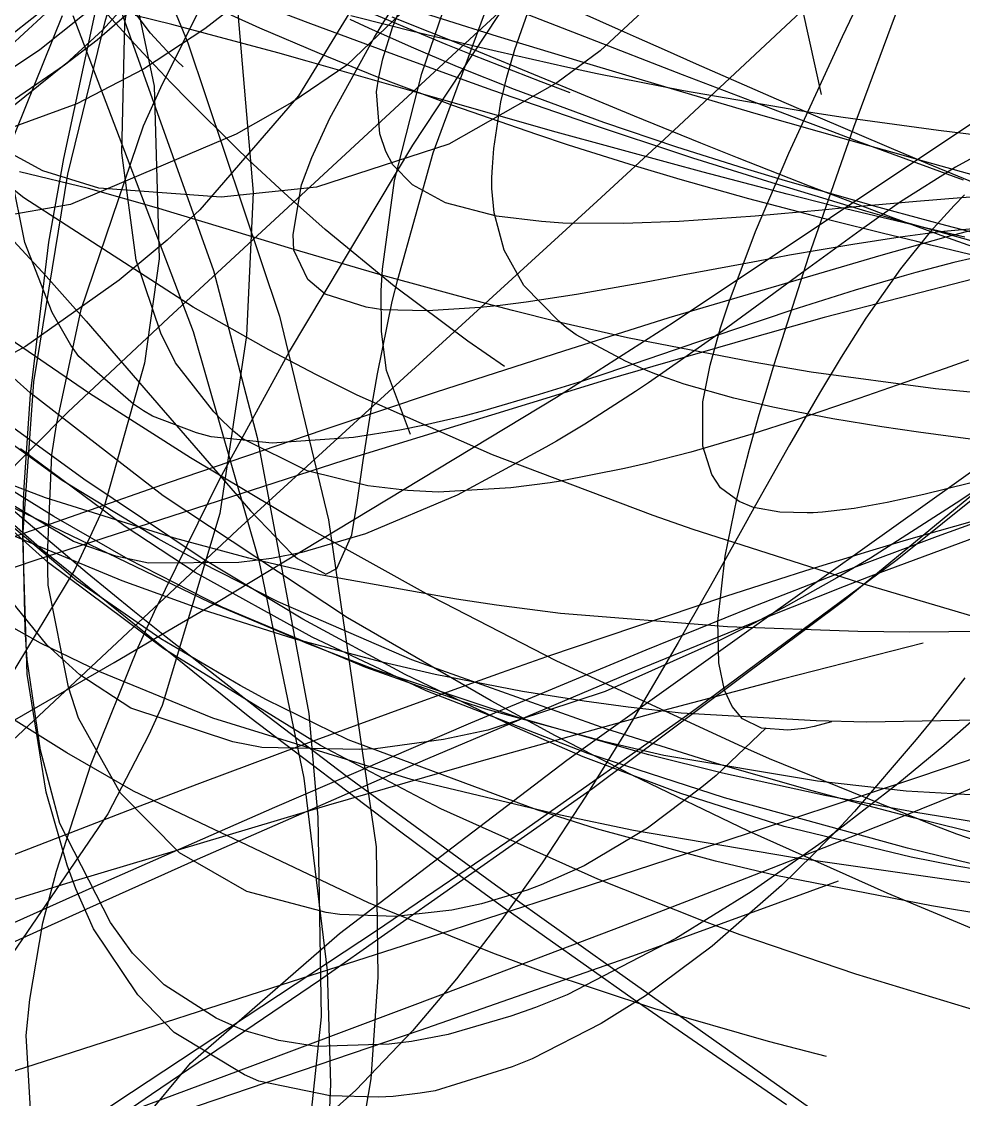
# Model space of a CAD drawing. Header units: metres. Extents: x -307 to 280, y -97 to 158.
# Drawn here: x -23.72 to -7.59, y -10.38 to 8.09 of the extents above; entities that cross this region are included whole.
import ezdxf

# ---------------------------------------------------------------- set-up
doc = ezdxf.new("R2010")
doc.units = ezdxf.units.M

msp = doc.modelspace()

# ---------------------------------------------------------------- linework, layer by layer
for p, q in [((-16.041, 7.785, -1317.816), (-9.639, 13.696, -1314.878)), ((-22.098, 10.72, -1356.816), (-20.871, 7.725, -1358.154)), ((-12.633, 6.144, -1300.075), (-7.587, 10.86, -1297.729)), ((-21.949, 8.054, -1357.732), (-21.641, 10.316, -1356.356)), ((-21.326, 10.062, -1359.69), (-24.055, 7.543, -1357.178)), ((-22.115, 10.134, -1359.676), (-21.447, 6.981, -1361.167)), ((-22.29, 8.088, -1342.843), (-21.785, 9.805, -1342.011)), ((-22.998, 5.744, -1344.712), (-22.149, 9.658, -1343.809)), ((-20.808, 9.636, -1363.256), (-22.332, 7.94, -1362.024)), ((-17.188, 9.731, -1364.028), (-18.975, 6.813, -1362.666)), ((-17.019, 5.969, -1334.759), (-14.508, 9.779, -1331.531)), ((-20.119, 9.44, -1368.03), (-19.75, 5.157, -1369.727)), ((-21.334, 6.957, -1340.436), (-20.242, 9.162, -1338.871)), ((-16.239, 9.177, -1364.83), (-18.148, 7.343, -1363.11)), ((-17.513, 8.081, -1359.673), (-16.986, 8.905, -1359.111)), ((-17.366, 7.986, -1360.881), (-16.973, 8.947, -1360.36)), ((-22.035, 8.703, -1362.825), (-23.408, 7.602, -1361.728)), ((-22.17, 8.694, -1357.591), (-20.433, 3.824, -1359.516)), ((-21.442, 8.624, -1361.354), (-22.425, 7.772, -1360.47)), ((-21.509, 7.888, -1346.173), (-22.083, 8.643, -1344.242)), ((-18.765, 8.049, -1322.871), (-20.411, 8.674, -1322.397)), ((-14.073, 7.825, -1322.538), (-15.826, 8.511, -1321.539)), ((-9.66, 7.831, -1365.617), (-9.319, 8.548, -1365.352)), ((-25.318, 6.745, -1334.843), (-23.307, 8.33, -1332.131)), ((-21.635, 7.544, -1332.226), (-22.454, 8.432, -1332.795)), ((-19.975, 8.429, -1366.192), (-20.583, 7.962, -1365.615)), ((-16.446, 7.696, -1326.933), (-18.026, 8.359, -1325.996)), ((-15.565, 7.834, -1321.986), (-17.45, 8.423, -1321.046)), ((-16.866, 7.201, -1368.428), (-16.423, 8.491, -1368.134)), ((-16.672, 5.838, -1323.861), (-15.752, 8.329, -1321.289)), ((-15.159, 7.935, -1363.596), (-14.98, 8.435, -1363.578)), ((-13.008, 8.326, -1363.726), (-13.811, 7.588, -1362.981)), ((-9.465, 6.278, -1372.426), (-8.695, 8.36, -1372.055)), ((-24.24, 5.167, -1332.056), (-23.018, 8.194, -1329.273)), ((-22.843, 8.193, -1358.407), (-20.778, 2.779, -1360.307)), ((-21.148, 8.039, -1322.819), (-21.773, 8.192, -1322.874)), ((-19.641, 7.977, -1325.494), (-20.129, 8.197, -1325.308)), ((-17.774, 7.976, -1326.186), (-18.092, 8.124, -1326.035)), ((-17.423, 8.02, -1326.567), (-18.08, 8.187, -1326.524)), ((-16.084, 7.648, -1322.655), (-17.372, 8.163, -1322.666)), ((-13.495, 7.953, -1323.723), (-14.134, 8.235, -1323.534)), ((-10.015, 6.837, -1344.432), (-10.334, 8.259, -1344.215)), ((-22.332, 7.94, -1362.024), (-22.964, 7.361, -1361.461)), ((-22.929, 5.476, -1344.057), (-22.29, 8.088, -1342.843)), ((-22.004, 5.837, -1358.946), (-21.949, 8.054, -1357.732)), ((-20.583, 7.962, -1365.615), (-21.632, 7.27, -1364.531)), ((-19.33, 7.55, -1322.91), (-21.148, 8.039, -1322.819)), ((-18.616, 7.538, -1325.934), (-19.641, 7.977, -1325.494)), ((-17.19, 7.465, -1323.44), (-18.765, 8.049, -1322.871)), ((-17.043, 7.649, -1326.555), (-17.774, 7.976, -1326.186)), ((-17.677, 7.818, -1359.847), (-17.513, 8.081, -1359.673)), ((-17.53, 7.451, -1361.12), (-17.366, 7.986, -1360.881)), ((-17.042, 7.925, -1326.602), (-17.423, 8.02, -1326.567)), ((-13.185, 7.815, -1323.825), (-13.495, 7.953, -1323.723)), ((-22.425, 7.772, -1360.47), (-22.983, 7.339, -1359.919)), ((-21.161, 7.512, -1347.311), (-21.509, 7.888, -1346.173)), ((-21.202, 3.011, -1320.804), (-16.041, 7.785, -1317.816)), ((-18.438, 6.434, -1360.636), (-17.677, 7.818, -1359.847)), ((-15.871, 7.642, -1326.776), (-17.042, 7.925, -1326.602)), ((-14.152, 7.401, -1322.795), (-15.565, 7.834, -1321.986)), ((-15.268, 7.607, -1363.595), (-15.159, 7.935, -1363.596)), ((-12.399, 7.177, -1323.625), (-14.073, 7.825, -1322.538)), ((-12.709, 7.604, -1324), (-13.185, 7.815, -1323.825)), ((-10.442, 6.133, -1366.093), (-9.66, 7.831, -1365.617)), ((-23.408, 7.602, -1361.728), (-25.139, 6.455, -1360.101)), ((-20.871, 7.725, -1358.154), (-19.3, 3.039, -1359.899)), ((-16.25, 7.312, -1326.983), (-17.043, 7.649, -1326.555)), ((-15.99, 7.511, -1327.219), (-16.446, 7.696, -1326.933)), ((-14.75, 7.1, -1322.81), (-16.084, 7.648, -1322.655)), ((-15.575, 7.573, -1326.829), (-15.871, 7.642, -1326.776)), ((-14.363, 7.301, -1327.105), (-15.575, 7.573, -1326.829)), ((-15.405, 7.136, -1363.569), (-15.268, 7.607, -1363.595)), ((-13.811, 7.588, -1362.981), (-14.554, 7.039, -1362.263)), ((-12.158, 7.36, -1324.228), (-12.709, 7.604, -1324)), ((-21.151, 7.034, -1332.008), (-21.635, 7.544, -1332.226)), ((-20.95, 7.314, -1347.996), (-21.161, 7.512, -1347.311)), ((-18.827, 7.409, -1322.97), (-19.33, 7.55, -1322.91)), ((-16.871, 6.851, -1323.424), (-18.827, 7.409, -1322.97)), ((-17.652, 7.148, -1326.4), (-18.616, 7.538, -1325.934)), ((-17.602, 7.133, -1361.237), (-17.53, 7.451, -1361.12)), ((-16.139, 7.083, -1323.873), (-17.19, 7.465, -1323.44)), ((-14.818, 7.056, -1328.012), (-15.99, 7.511, -1327.219)), ((-12.646, 6.95, -1323.767), (-14.152, 7.401, -1322.795)), ((-22.983, 7.339, -1359.919), (-25.437, 5.664, -1357.206)), ((-22.964, 7.361, -1361.461), (-25.088, 5.661, -1359.42)), ((-21.632, 7.27, -1364.531), (-22.772, 6.68, -1363.207)), ((-18.148, 7.343, -1363.11), (-19.088, 6.704, -1362.197)), ((-17.334, 5.368, -1368.634), (-16.866, 7.201, -1368.428)), ((-15.278, 6.923, -1327.546), (-16.25, 7.312, -1326.983)), ((-13.858, 7.193, -1327.238), (-14.363, 7.301, -1327.105)), ((-10.786, 6.758, -1324.936), (-12.158, 7.36, -1324.228)), ((-20.867, 6.739, -1331.912), (-21.151, 7.034, -1332.008)), ((-16.332, 6.651, -1327.121), (-17.652, 7.148, -1326.4)), ((-17.64, 6.886, -1361.312), (-17.602, 7.133, -1361.237)), ((-14.554, 7.039, -1362.263), (-16.404, 5.988, -1360.382)), ((-15.647, 6.907, -1324.09), (-16.139, 7.083, -1323.873)), ((-15.509, 6.713, -1363.52), (-15.405, 7.136, -1363.569)), ((-14.321, 6.869, -1328.363), (-14.818, 7.056, -1328.012)), ((-14.196, 6.871, -1322.912), (-14.75, 7.1, -1322.81)), ((-12.382, 6.9, -1327.713), (-13.858, 7.193, -1327.238)), ((-11.078, 6.672, -1324.57), (-12.399, 7.177, -1323.625)), ((-21.632, 6.301, -1340.895), (-21.334, 6.957, -1340.436)), ((-21.447, 6.981, -1361.167), (-21.364, 4.025, -1362.072)), ((-17.582, 6.167, -1361.357), (-17.64, 6.886, -1361.312)), ((-16.566, 6.763, -1323.51), (-16.871, 6.851, -1323.424)), ((-13.838, 6.284, -1324.996), (-15.647, 6.907, -1324.09)), ((-13.746, 6.361, -1328.531), (-15.278, 6.923, -1327.546)), ((-13.22, 6.468, -1323.163), (-14.196, 6.871, -1322.912)), ((-11.138, 6.509, -1324.855), (-12.646, 6.95, -1323.767)), ((-12.558, 2.932, -1320.12), (-6.613, 6.901, -1316.736)), ((-10.356, 6.554, -1328.542), (-12.382, 6.9, -1327.713)), ((-22.772, 6.68, -1363.207), (-24.384, 6.094, -1361.071)), ((-20.051, 5.932, -1331.778), (-20.867, 6.739, -1331.912)), ((-18.975, 6.813, -1362.666), (-20.667, 4.861, -1361.095)), ((-19.088, 6.704, -1362.197), (-20.045, 6.159, -1361.22)), ((-14.562, 6.196, -1324.259), (-16.566, 6.763, -1323.51)), ((-14.896, 6.152, -1328.009), (-16.332, 6.651, -1327.121)), ((-15.63, 5.912, -1363.332), (-15.509, 6.713, -1363.52)), ((-10.408, 6.418, -1325.078), (-11.078, 6.672, -1324.57)), ((-10.192, 6.499, -1325.284), (-10.786, 6.758, -1324.936)), ((-23.356, 5.533, -1350.994), (-25.092, 6.467, -1347.309)), ((-12.085, 6.006, -1323.558), (-13.22, 6.468, -1323.163)), ((-9.51, 6.045, -1326.164), (-11.138, 6.509, -1324.855)), ((-9.644, 6.443, -1328.867), (-10.356, 6.554, -1328.542)), ((-8.78, 5.896, -1326.27), (-10.192, 6.499, -1325.284)), ((-22.701, 3.154, -1342.998), (-21.632, 6.301, -1340.895)), ((-18.75, 5.758, -1360.944), (-18.438, 6.434, -1360.636)), ((-12.464, 5.83, -1325.771), (-13.838, 6.284, -1324.996)), ((-12.496, 5.938, -1329.413), (-13.746, 6.361, -1328.531)), ((-9.824, 6.198, -1325.537), (-10.408, 6.418, -1325.078)), ((-10.235, 4.07, -1372.596), (-9.465, 6.278, -1372.426)), ((-8.012, 6.219, -1329.718), (-9.644, 6.443, -1328.867)), ((-23.681, 5.066, -1331.433), (-24.976, 6.101, -1332.154)), ((-20.045, 6.159, -1361.22), (-22.884, 4.954, -1358.081)), ((-17.483, 5.862, -1361.3), (-17.582, 6.167, -1361.357)), ((-14.353, 5.972, -1328.366), (-14.896, 6.152, -1328.009)), ((-12.63, 5.666, -1325.185), (-14.562, 6.196, -1324.259)), ((-13.863, 5.011, -1300.702), (-12.633, 6.144, -1300.075)), ((-10.577, 5.835, -1366.162), (-10.442, 6.133, -1366.093)), ((-9.376, 6.03, -1325.901), (-9.824, 6.198, -1325.537)), ((-6.909, 6.085, -1330.359), (-8.012, 6.219, -1329.718)), ((-19.833, 5.721, -1331.759), (-20.051, 5.932, -1331.778)), ((-19.133, 2.438, -1337.628), (-17.019, 5.969, -1334.759)), ((-16.404, 5.988, -1360.382), (-18.67, 5.254, -1357.831)), ((-15.655, 5.592, -1363.228), (-15.63, 5.912, -1363.332)), ((-13.588, 5.729, -1328.898), (-14.353, 5.972, -1328.366)), ((-11.338, 5.573, -1330.299), (-12.496, 5.938, -1329.413)), ((-11.458, 5.753, -1323.814), (-12.085, 6.006, -1323.558)), ((-8.796, 5.844, -1326.777), (-9.51, 6.045, -1326.164)), ((-7.585, 5.37, -1327.496), (-9.376, 6.03, -1325.901)), ((-7.132, 5.917, -1340.441), (-7.725, 5.592, -1340.441)), ((-23.252, 4.31, -1344.997), (-22.998, 5.744, -1344.712)), ((-21.755, 3.998, -1359.752), (-22.004, 5.837, -1358.946)), ((-18.926, 5.294, -1361.106), (-18.75, 5.758, -1360.944)), ((-17.359, 5.632, -1361.205), (-17.483, 5.862, -1361.3)), ((-17.277, 3.67, -1326.443), (-16.672, 5.838, -1323.861)), ((-13.221, 5.615, -1329.162), (-13.588, 5.729, -1328.898)), ((-12.219, 5.75, -1325.915), (-12.464, 5.83, -1325.771)), ((-10.863, 5.323, -1326.776), (-12.219, 5.75, -1325.915)), ((-10.222, 5.266, -1324.429), (-11.458, 5.753, -1323.814)), ((-11.149, 4.489, -1366.32), (-10.577, 5.835, -1366.162)), ((-8.213, 5.681, -1327.298), (-8.796, 5.844, -1326.777)), ((-8.604, 5.821, -1326.401), (-8.78, 5.896, -1326.27)), ((-8.198, 5.65, -1326.718), (-8.604, 5.821, -1326.401)), ((-25.059, 5.619, -1339.946), (-23.299, 3.728, -1340.628)), ((-19.153, 5.09, -1331.769), (-19.833, 5.721, -1331.759)), ((-17.025, 5.291, -1360.905), (-17.359, 5.632, -1361.205)), ((-15.662, 5.417, -1363.162), (-15.655, 5.592, -1363.228)), ((-12.438, 5.383, -1329.754), (-13.221, 5.615, -1329.162)), ((-12.043, 5.508, -1325.494), (-12.63, 5.666, -1325.185)), ((-10.633, 5.361, -1330.87), (-11.338, 5.573, -1330.299)), ((-7.725, 5.592, -1340.441), (-8.662, 4.998, -1340.54)), ((-6.765, 5.277, -1328.711), (-8.213, 5.681, -1327.298)), ((-6.996, 5.153, -1327.789), (-8.198, 5.65, -1326.718)), ((-23.663, 4.306, -1359.572), (-23.899, 5.466, -1359.329)), ((-22.576, 5.228, -1319.473), (-23.753, 5.511, -1320.11)), ((-23.508, 1.918, -1345.577), (-22.929, 5.476, -1344.057)), ((-22.395, 5.236, -1352.688), (-23.356, 5.533, -1350.994)), ((-17.537, 3.847, -1368.565), (-17.334, 5.368, -1368.634)), ((-15.662, 5.227, -1363.082), (-15.662, 5.417, -1363.162)), ((-11.26, 5.053, -1330.716), (-12.438, 5.383, -1329.754)), ((-11.108, 5.262, -1326.025), (-12.043, 5.508, -1325.494)), ((-10.07, 5.197, -1331.345), (-10.633, 5.361, -1330.87)), ((-21.367, 4.885, -1319.133), (-22.576, 5.228, -1319.473)), ((-20.301, 5.078, -1355.751), (-22.395, 5.236, -1352.688)), ((-18.67, 5.254, -1357.831), (-20.301, 5.078, -1355.751)), ((-19.066, 4.438, -1361.159), (-18.926, 5.294, -1361.106)), ((-16.458, 4.985, -1360.349), (-17.025, 5.291, -1360.905)), ((-15.626, 4.813, -1362.866), (-15.662, 5.227, -1363.082)), ((-10.608, 5.133, -1326.324), (-11.108, 5.262, -1326.025)), ((-9.257, 4.842, -1327.916), (-10.863, 5.323, -1326.776)), ((-8.822, 4.736, -1325.284), (-10.222, 5.266, -1324.429)), ((-9.288, 4.976, -1332.041), (-10.07, 5.197, -1331.345)), ((-20.781, 3.198, -1330.087), (-23.681, 5.066, -1331.433)), ((-20.019, -0.618, -1304.71), (-13.863, 5.011, -1300.702)), ((-19.75, 5.157, -1369.727), (-19.866, 2.711, -1370.217)), ((-18.519, 4.528, -1331.84), (-19.153, 5.09, -1331.769)), ((-10.409, 4.827, -1331.458), (-11.26, 5.053, -1330.716)), ((-9.846, 4.94, -1326.806), (-10.608, 5.133, -1326.324)), ((-8.393, 5.006, -1351.667), (-9.557, 4.901, -1352.916)), ((-8.662, 4.998, -1340.54), (-9.295, 4.554, -1340.676)), ((-7.625, 5.069, -1350.853), (-8.393, 5.006, -1351.667)), ((-7.566, 5.119, -1345.58), (-7.744, 4.94, -1345.8)), ((-7.282, 5.094, -1350.492), (-7.625, 5.069, -1350.853)), ((-22.884, 4.954, -1358.081), (-24.949, 4.601, -1355.346)), ((-21.106, 4.808, -1319.083), (-21.367, 4.885, -1319.133)), ((-20.667, 4.861, -1361.095), (-21.228, 4.345, -1360.507)), ((-20.217, 4.539, -1319.012), (-21.106, 4.808, -1319.083)), ((-15.587, 4.757, -1359.45), (-16.458, 4.985, -1360.349)), ((-15.451, 4.174, -1362.395), (-15.626, 4.813, -1362.866)), ((-10.004, 4.859, -1353.401), (-11.155, 4.757, -1354.654)), ((-9.985, 4.716, -1331.842), (-10.409, 4.827, -1331.458)), ((-9.557, 4.901, -1352.916), (-10.004, 4.859, -1353.401)), ((-7.884, 4.467, -1328.203), (-9.846, 4.94, -1326.806)), ((-9.115, 4.928, -1332.198), (-9.288, 4.976, -1332.041)), ((-8.777, 4.701, -1328.275), (-9.257, 4.842, -1327.916)), ((-8.185, 4.676, -1333.093), (-9.115, 4.928, -1332.198)), ((-7.744, 4.94, -1345.8), (-8.159, 4.488, -1346.308)), ((-14.813, 4.661, -1358.63), (-15.587, 4.757, -1359.45)), ((-14.446, 4.635, -1358.237), (-14.813, 4.661, -1358.63)), ((-13.41, 4.627, -1357.116), (-14.446, 4.635, -1358.237)), ((-12.453, 4.664, -1356.072), (-13.41, 4.627, -1357.116)), ((-11.155, 4.757, -1354.654), (-12.453, 4.664, -1356.072)), ((-9.805, 4.67, -1332.008), (-9.985, 4.716, -1331.842)), ((-8.977, 4.463, -1332.807), (-9.805, 4.67, -1332.008)), ((-7.84, 4.376, -1325.979), (-8.822, 4.736, -1325.284)), ((-7.049, 4.217, -1329.712), (-8.777, 4.701, -1328.275)), ((-7.971, 4.619, -1333.306), (-8.185, 4.676, -1333.093)), ((-6.815, 4.311, -1334.541), (-7.971, 4.619, -1333.306)), ((-6.578, 4.737, -1340.336), (-7.887, 4.392, -1339.771)), ((-19.148, 4.213, -1319.069), (-20.217, 4.539, -1319.012)), ((-19.057, 4.171, -1361.107), (-19.066, 4.438, -1361.159)), ((-17.335, 3.556, -1332.122), (-18.519, 4.528, -1331.84)), ((-11.599, 3.287, -1366.233), (-11.149, 4.489, -1366.32)), ((-9.295, 4.554, -1340.676), (-10.362, 3.777, -1340.984)), ((-8.387, 4.318, -1333.404), (-8.977, 4.463, -1332.807)), ((-7.983, 4.485, -1348.341), (-8.673, 4.394, -1348.974)), ((-8.159, 4.488, -1346.308), (-8.667, 3.851, -1346.921)), ((-6.878, 4.585, -1347.402), (-7.983, 4.485, -1348.341)), ((-7.565, 4.392, -1328.442), (-7.884, 4.467, -1328.203)), ((-23.196, 3.106, -1359.582), (-23.663, 4.306, -1359.572)), ((-23.569, 1.703, -1345.399), (-23.252, 4.31, -1344.997)), ((-21.228, 4.345, -1360.507), (-22.048, 3.659, -1359.598)), ((-9.481, 4.271, -1349.748), (-10.566, 4.085, -1350.838)), ((-8.673, 4.394, -1348.974), (-9.481, 4.271, -1349.748)), ((-7.887, 4.392, -1339.771), (-9, 4.082, -1339.336)), ((-8.147, 4.259, -1333.652), (-8.387, 4.318, -1333.404)), ((-7.786, 4.171, -1334.036), (-8.147, 4.259, -1333.652)), ((-6.784, 4.004, -1326.832), (-7.84, 4.376, -1325.979)), ((-17.571, 3.748, -1319.392), (-19.148, 4.213, -1319.069)), ((-18.816, 3.667, -1360.713), (-19.057, 4.171, -1361.107)), ((-15.115, 3.566, -1361.761), (-15.451, 4.174, -1362.395)), ((-9, 4.082, -1339.336), (-12.63, 3.014, -1338.091)), ((-10.828, 2.213, -1372.493), (-10.235, 4.07, -1372.596)), ((-10.566, 4.085, -1350.838), (-10.802, 4.042, -1351.084)), ((-7.111, 4.007, -1334.784), (-7.786, 4.171, -1334.036)), ((-21.334, 2.748, -1360.105), (-21.755, 3.998, -1359.752)), ((-21.364, 4.025, -1362.072), (-21.616, 2.236, -1362.302)), ((-11.379, 3.934, -1351.695), (-12.399, 3.742, -1352.805)), ((-10.802, 4.042, -1351.084), (-11.379, 3.934, -1351.695)), ((-7.75, 3.96, -1344.063), (-8.402, 3.791, -1344.617)), ((-7.405, 4.043, -1343.781), (-7.75, 3.96, -1344.063)), ((-23.299, 3.728, -1340.628), (-22.615, 2.955, -1340.745)), ((-20.433, 3.824, -1359.516), (-19.682, 0.962, -1360.366)), ((-15.768, 3.257, -1320.028), (-17.571, 3.748, -1319.392)), ((-17.561, 3.475, -1368.517), (-17.537, 3.847, -1368.565)), ((-12.634, 3.698, -1353.068), (-13.049, 3.621, -1353.536)), ((-12.399, 3.742, -1352.805), (-12.634, 3.698, -1353.068)), ((-10.362, 3.777, -1340.984), (-11.003, 3.305, -1341.219)), ((-8.6, 3.735, -1344.794), (-9.44, 3.489, -1345.563)), ((-8.667, 3.851, -1346.921), (-9.257, 3.008, -1347.607)), ((-8.402, 3.791, -1344.617), (-8.6, 3.735, -1344.794)), ((-22.048, 3.659, -1359.598), (-23.65, 2.523, -1357.649)), ((-18.521, 3.417, -1360.287), (-18.816, 3.667, -1360.713)), ((-17.37, 3.291, -1326.921), (-17.277, 3.67, -1326.443)), ((-16.075, 2.616, -1332.573), (-17.335, 3.556, -1332.122)), ((-14.515, 2.954, -1360.845), (-15.115, 3.566, -1361.761)), ((-13.049, 3.621, -1353.536), (-14.217, 3.414, -1354.881)), ((-7.403, 3.68, -1339.826), (-9.974, 3.016, -1338.863)), ((-17.817, 3.197, -1359.34), (-18.521, 3.417, -1360.287)), ((-17.552, 2.78, -1368.357), (-17.561, 3.475, -1368.517)), ((-14.217, 3.414, -1354.881), (-15.075, 3.283, -1355.899)), ((-9.44, 3.489, -1345.563), (-10.527, 3.143, -1346.619)), ((-9.615, -1.811, -1296.217), (-3.343, 3.354, -1291.343)), ((-22.555, 1.717, -1323.32), (-24.742, 3.211, -1323.579)), ((-23.121, 1.178, -1344.256), (-22.701, 3.154, -1342.998)), ((-19.482, 2.466, -1329.545), (-20.781, 3.198, -1330.087)), ((-17.53, 3.152, -1358.962), (-17.817, 3.197, -1359.34)), ((-17.623, 2.056, -1328.636), (-17.37, 3.291, -1326.921)), ((-16.768, 3.131, -1357.987), (-17.53, 3.152, -1358.962)), ((-15.866, 3.191, -1356.864), (-16.768, 3.131, -1357.987)), ((-15.521, 3.227, -1356.441), (-15.866, 3.191, -1356.864)), ((-15.313, 3.138, -1320.216), (-15.768, 3.257, -1320.028)), ((-15.075, 3.283, -1355.899), (-15.521, 3.227, -1356.441)), ((-11.003, 3.305, -1341.219), (-11.772, 2.746, -1341.535)), ((-11.749, 2.839, -1366.139), (-11.599, 3.287, -1366.233)), ((-10.527, 3.143, -1346.619), (-11.524, 2.808, -1347.64)), ((-22.874, 2.546, -1359.475), (-23.196, 3.106, -1359.582)), ((-22.925, 1.395, -1321.967), (-21.202, 3.011, -1320.804)), ((-22.615, 2.955, -1340.745), (-21.295, 1.433, -1340.738)), ((-19.3, 3.039, -1359.899), (-18.462, -0.445, -1360.863)), ((-14.516, 2.94, -1320.584), (-15.313, 3.138, -1320.216)), ((-12.63, 3.014, -1338.091), (-14.439, 2.444, -1337.605)), ((-9.974, 3.016, -1338.863), (-11.245, 2.661, -1338.46)), ((-9.257, 3.008, -1347.607), (-9.68, 2.339, -1348.07)), ((-20.778, 2.779, -1360.307), (-19.657, -1.142, -1361.081)), ((-17.47, 2.113, -1368.113), (-17.552, 2.78, -1368.357)), ((-14.555, 1.654, -1321.337), (-12.558, 2.932, -1320.12)), ((-13.341, 2.671, -1321.21), (-14.516, 2.94, -1320.584)), ((-14.383, 2.844, -1360.655), (-14.515, 2.954, -1360.845)), ((-14.222, 2.723, -1360.43), (-14.383, 2.844, -1360.655)), ((-11.524, 2.808, -1347.64), (-12.758, 2.384, -1348.959)), ((-11.927, 2.203, -1365.894), (-11.749, 2.839, -1366.139)), ((-21.085, 2.243, -1360.184), (-21.334, 2.748, -1360.105)), ((-19.866, 2.711, -1370.217), (-20.325, -0.336, -1370.309)), ((-15.448, 2.177, -1332.839), (-16.075, 2.616, -1332.573)), ((-13.376, 2.268, -1359.345), (-14.222, 2.723, -1360.43)), ((-11.245, 2.661, -1338.46), (-13.719, 1.944, -1337.761)), ((-11.189, 2.253, -1322.606), (-13.341, 2.671, -1321.21)), ((-11.772, 2.746, -1341.535), (-12.983, 1.897, -1342.09)), ((-23.57, 1.731, -1331.061), (-24.435, 2.496, -1331.505)), ((-23.65, 2.523, -1357.649), (-24.028, 2.315, -1357.125)), ((-22.741, 2.349, -1359.414), (-22.874, 2.546, -1359.475)), ((-20.326, 0.256, -1339.348), (-19.133, 2.438, -1337.628)), ((-18.666, 2.037, -1329.223), (-19.482, 2.466, -1329.545)), ((-14.439, 2.444, -1337.605), (-16.616, 1.737, -1337.103)), ((-21.805, 1.535, -1358.744), (-22.741, 2.349, -1359.414)), ((-21.616, 2.236, -1362.302), (-22.302, -0.201, -1362.191)), ((-20.427, 1.401, -1360.103), (-21.085, 2.243, -1360.184)), ((-12.758, 2.384, -1348.959), (-13.714, 2.06, -1350.014)), ((-13.017, 2.112, -1358.905), (-13.376, 2.268, -1359.345)), ((-10.192, 2.084, -1323.327), (-11.189, 2.253, -1322.606)), ((-9.68, 2.339, -1348.07), (-10.052, 1.72, -1348.451)), ((-8.72, -1.124, -1294.774), (-4.437, 2.304, -1291.422)), ((-7.5, 2.287, -1347.555), (-7.902, 2.147, -1347.987)), ((-17.973, 1.691, -1328.96), (-18.666, 2.037, -1329.223)), ((-17.739, 1.401, -1329.628), (-17.623, 2.056, -1328.636)), ((-17.059, 1.013, -1367.373), (-17.47, 2.113, -1368.113)), ((-13.714, 2.06, -1350.014), (-14.112, 1.93, -1350.461)), ((-12.855, 2.047, -1358.71), (-13.017, 2.112, -1358.905)), ((-12.37, 1.877, -1358.143), (-12.855, 2.047, -1358.71)), ((-12.048, 1.576, -1365.483), (-11.927, 2.203, -1365.894)), ((-10.968, 1.753, -1372.434), (-10.828, 2.213, -1372.493)), ((-8.063, 1.797, -1325.102), (-10.192, 2.084, -1323.327)), ((-7.902, 2.147, -1347.987), (-8.719, 1.86, -1348.881)), ((-23.36, -0.968, -1317.277), (-26.773, 2.026, -1317.893)), ((-23.022, 0.224, -1329.552), (-25.311, 1.883, -1330.524)), ((-23.697, -0.739, -1346.594), (-23.508, 1.918, -1345.577)), ((-13.719, 1.944, -1337.761), (-18.198, 0.572, -1336.75)), ((-14.112, 1.93, -1350.461), (-14.851, 1.697, -1351.296)), ((-12.983, 1.897, -1342.09), (-13.204, 1.75, -1342.201)), ((-11.517, 1.639, -1357.185), (-12.37, 1.877, -1358.143)), ((-8.719, 1.86, -1348.881), (-9.376, 1.631, -1349.616)), ((-23.677, 0.11, -1345.575), (-23.569, 1.703, -1345.399)), ((-21.297, -0.037, -1330.052), (-23.57, 1.731, -1331.061)), ((-20.826, 0.613, -1323.228), (-22.555, 1.717, -1323.32)), ((-16.616, 1.737, -1337.103), (-18.559, 1.089, -1336.73)), ((-15.655, 0.669, -1328.161), (-17.973, 1.691, -1328.96)), ((-14.851, 1.697, -1351.296), (-15.785, 1.425, -1352.359)), ((-13.204, 1.75, -1342.201), (-14.069, 1.194, -1342.647)), ((-11.085, 1.356, -1372.366), (-10.968, 1.753, -1372.434)), ((-10.052, 1.72, -1348.451), (-10.563, 0.839, -1348.938)), ((-6.115, 1.605, -1326.97), (-8.063, 1.797, -1325.102)), ((-22.594, -1.362, -1317.132), (-25.986, 1.502, -1317.671)), ((-21.633, 1.42, -1358.605), (-21.805, 1.535, -1358.744)), ((-20.355, -1.846, -1325.594), (-14.555, 1.654, -1321.337)), ((-12.048, 0.815, -1364.572), (-12.048, 1.576, -1365.483)), ((-12.041, -2.89, -1297.651), (-5.77, 1.577, -1291.258)), ((-10.854, 1.485, -1356.466), (-11.517, 1.639, -1357.185)), ((-10.625, 1.435, -1356.22), (-10.854, 1.485, -1356.466)), ((-9.376, 1.631, -1349.616), (-10.447, 1.267, -1350.825)), ((-27.269, -2.954, -1326.169), (-22.925, 1.395, -1321.967)), ((-21.477, 1.328, -1358.474), (-21.633, 1.42, -1358.605)), ((-20.721, 1.042, -1357.772), (-21.477, 1.328, -1358.474)), ((-21.295, 1.433, -1340.738), (-20.993, 1.082, -1340.644)), ((-20.274, 1.242, -1360.062), (-20.427, 1.401, -1360.103)), ((-17.866, 0.568, -1331.039), (-17.739, 1.401, -1329.628)), ((-16.169, 1.325, -1352.797), (-16.818, 1.173, -1353.536)), ((-15.785, 1.425, -1352.359), (-16.169, 1.325, -1352.797)), ((-11.25, 0.765, -1372.227), (-11.085, 1.356, -1372.366)), ((-9.822, 1.284, -1355.381), (-10.625, 1.435, -1356.22)), ((-22.656, 0.248, -1328.545), (-23.867, 1.136, -1329.049)), ((-23.201, 0.666, -1344.574), (-23.121, 1.178, -1344.256)), ((-20.083, 1.067, -1359.997), (-20.274, 1.242, -1360.062)), ((-16.818, 1.173, -1353.536), (-17.238, 1.09, -1354.012)), ((-14.069, 1.194, -1342.647), (-14.556, 0.902, -1342.91)), ((-10.447, 1.267, -1350.825), (-11.23, 1.017, -1351.712)), ((-8.982, 1.147, -1354.527), (-9.822, 1.284, -1355.381)), ((-8.355, 1.054, -1353.901), (-8.982, 1.147, -1354.527)), ((-18.559, 1.089, -1336.73), (-21.193, 0.193, -1336.317)), ((-20.993, 1.082, -1340.644), (-19.8, -0.295, -1339.976)), ((-20.47, 0.973, -1357.528), (-20.721, 1.042, -1357.772)), ((-19.429, 0.866, -1356.445), (-20.47, 0.973, -1357.528)), ((-19.928, 0.94, -1359.935), (-20.083, 1.067, -1359.997)), ((-18.83, 0.395, -1359.27), (-19.928, 0.94, -1359.935)), ((-19.682, 0.962, -1360.366), (-18.799, -3.765, -1361.39)), ((-18.034, 0.964, -1354.909), (-19.429, 0.866, -1356.445)), ((-17.238, 1.09, -1354.012), (-18.034, 0.964, -1354.909)), ((-11.23, 1.017, -1351.712), (-12.255, 0.714, -1352.868)), ((-7.764, 0.972, -1353.322), (-8.355, 1.054, -1353.901)), ((-6.831, 0.853, -1352.426), (-7.764, 0.972, -1353.322)), ((-21.948, -0.564, -1331.685), (-23.739, 0.771, -1332.711)), ((-14.741, 0.796, -1343.013), (-16.26, -0.023, -1343.872)), ((-14.556, 0.902, -1342.91), (-14.741, 0.796, -1343.013)), ((-11.898, 0.332, -1363.589), (-12.048, 0.815, -1364.572)), ((-11.338, 0.434, -1372.131), (-11.25, 0.765, -1372.227)), ((-10.563, 0.839, -1348.938), (-11.148, -0.198, -1349.434)), ((-23.261, -1.182, -1332.27), (-25.299, 0.634, -1333.178)), ((-23.308, -0.072, -1321.321), (-24.98, 0.572, -1321.321)), ((-18.198, 0.572, -1336.75), (-23.492, -1.146, -1335.954)), ((-23.278, -1.05, -1345.601), (-23.201, 0.666, -1344.574)), ((-18.868, -0.557, -1323.24), (-20.826, 0.613, -1323.228)), ((-17.972, -0.153, -1332.457), (-17.866, 0.568, -1331.039)), ((-12.901, -0.372, -1327.329), (-15.655, 0.669, -1328.161)), ((-12.255, 0.714, -1352.868), (-13.013, 0.517, -1353.712)), ((-17.791, 0.137, -1358.47), (-18.83, 0.395, -1359.27)), ((-13.394, 0.43, -1354.129), (-14.486, 0.213, -1355.306)), ((-13.013, 0.517, -1353.712), (-13.394, 0.43, -1354.129)), ((-11.462, -0.063, -1371.951), (-11.338, 0.434, -1372.131)), ((-21.193, 0.193, -1336.317), (-26.472, -1.649, -1335.748)), ((-21.381, -0.772, -1329.004), (-23.022, 0.224, -1329.552)), ((-20.626, -1.108, -1328.13), (-22.656, 0.248, -1328.545)), ((-21.442, -2.02, -1341.099), (-20.326, 0.256, -1339.348)), ((-14.668, 0.186, -1355.496), (-15.337, 0.103, -1356.183)), ((-14.486, 0.213, -1355.306), (-14.668, 0.186, -1355.496)), ((-11.745, 0.101, -1362.911), (-11.898, 0.332, -1363.589)), ((-23.169, -0.392, -1321.643), (-24.015, 0.137, -1321.44)), ((-23.701, -0.507, -1345.629), (-23.677, 0.11, -1345.575)), ((-17.111, 0.054, -1357.888), (-17.791, 0.137, -1358.47)), ((-16.586, 0.029, -1357.411), (-17.111, 0.054, -1357.888)), ((-15.337, 0.103, -1356.183), (-16.586, 0.029, -1357.411)), ((-11.426, -0.135, -1361.811), (-11.745, 0.101, -1362.911)), ((-7.476, 0.181, -1353.349), (-8.264, -0.013, -1354.705)), ((-7.218, 0.166, -1335.354), (-7.711, -0.162, -1335.532)), ((-20.495, -1.863, -1322.658), (-24.319, -0.021, -1323.823)), ((-22.828, -0.816, -1347.898), (-23.994, -0.124, -1348.574)), ((-21.1, -0.763, -1321.598), (-23.308, -0.072, -1321.321)), ((-18.135, -2.123, -1328.9), (-21.297, -0.037, -1330.052)), ((-18.065, -0.702, -1333.763), (-17.972, -0.153, -1332.457)), ((-16.26, -0.023, -1343.872), (-17.828, -0.689, -1344.808)), ((-11.669, -1.07, -1371.398), (-11.462, -0.063, -1371.951)), ((-11.18, -0.238, -1361.067), (-11.426, -0.135, -1361.811)), ((-8.89, -0.15, -1355.868), (-9.46, -0.251, -1356.998)), ((-7.711, -0.162, -1335.532), (-9.176, -1.101, -1336.108)), ((-8.264, -0.013, -1354.705), (-8.89, -0.15, -1355.868)), ((-22.778, -1.484, -1336.164), (-24.316, -0.2, -1337.077)), ((-22.302, -0.201, -1362.191), (-22.806, -1.299, -1361.866)), ((-20.325, -0.336, -1370.309), (-21.31, -3.63, -1369.526)), ((-19.8, -0.295, -1339.976), (-19.085, -1.034, -1338.959)), ((-11.148, -0.198, -1349.434), (-11.411, -0.668, -1349.631)), ((-10.733, -0.318, -1359.878), (-11.18, -0.238, -1361.067)), ((-10.263, -0.328, -1358.749), (-10.733, -0.318, -1359.878)), ((-10.162, -0.326, -1358.514), (-10.263, -0.328, -1358.749)), ((-10.001, -0.317, -1358.15), (-10.162, -0.326, -1358.514)), ((-9.46, -0.251, -1356.998), (-10.001, -0.317, -1358.15)), ((-23.658, -2.323, -1345.697), (-23.701, -0.507, -1345.629)), ((-21.892, -1.123, -1322.033), (-23.169, -0.392, -1321.643)), ((-18.462, -0.445, -1360.863), (-17.644, -6.048, -1361.863)), ((-12.218, -0.614, -1327.134), (-12.901, -0.372, -1327.329)), ((-7.474, -0.487, -1341.086), (-8.565, -0.797, -1340.811)), ((-7.213, -0.435, -1340.481), (-8.036, -0.732, -1340.287)), ((-23.963, -4.309, -1308.037), (-20.019, -0.618, -1304.71)), ((-21.999, -1.49, -1323), (-23.832, -0.73, -1322.671)), ((-20.745, -1.348, -1331.073), (-21.948, -0.564, -1331.685)), ((-17.828, -0.689, -1344.808), (-18.922, -1.009, -1345.482)), ((-16.679, -1.771, -1323.384), (-18.868, -0.557, -1323.24)), ((-18.318, -1.279, -1336.091), (-18.065, -0.702, -1333.763)), ((-9.234, -1.567, -1326.387), (-12.218, -0.614, -1327.134)), ((-11.411, -0.668, -1349.631), (-11.927, -1.59, -1349.986)), ((-8.036, -0.732, -1340.287), (-9.7, -1.355, -1339.958)), ((-7.037, -0.62, -1341.097), (-9.216, -1.427, -1340.634)), ((-23.622, -3.088, -1347.372), (-23.697, -0.739, -1346.594)), ((-22.105, -1.069, -1347.461), (-22.828, -0.816, -1347.898)), ((-20.638, -1.186, -1328.784), (-21.381, -0.772, -1329.004)), ((-19.828, -1.103, -1321.852), (-21.1, -0.763, -1321.598)), ((-8.565, -0.797, -1340.811), (-9.137, -0.967, -1340.687)), ((-19.812, -3.831, -1316.865), (-23.36, -0.968, -1317.277)), ((-23.263, -1.568, -1345.904), (-23.278, -1.05, -1345.601)), ((-21.544, -1.189, -1347.117), (-22.105, -1.069, -1347.461)), ((-19.441, -1.107, -1345.806), (-19.999, -1.176, -1346.154)), ((-18.604, -1.387, -1322.164), (-19.828, -1.103, -1321.852)), ((-18.922, -1.009, -1345.482), (-19.441, -1.107, -1345.806)), ((-19.085, -1.034, -1338.959), (-18.993, -1.107, -1338.734)), ((-18.993, -1.107, -1338.734), (-18.509, -1.376, -1337.206)), ((-11.794, -2.191, -1370.359), (-11.669, -1.07, -1371.398)), ((-9.137, -0.967, -1340.687), (-10.293, -1.323, -1340.465)), ((-9.176, -1.101, -1336.108), (-9.754, -1.442, -1336.361)), ((-23.492, -1.146, -1335.954), (-25.632, -1.867, -1335.766)), ((-21.284, -2.659, -1331.542), (-23.261, -1.182, -1332.27)), ((-20.284, -1.941, -1322.639), (-21.892, -1.123, -1322.033)), ((-19.999, -1.176, -1346.154), (-21.544, -1.189, -1347.117)), ((-19.323, -1.85, -1328.444), (-20.638, -1.186, -1328.784)), ((-18.902, -2.149, -1328.046), (-20.626, -1.108, -1328.13)), ((-19.657, -1.142, -1361.081), (-18.885, -4.871, -1361.289)), ((-18.509, -1.376, -1337.206), (-18.318, -1.279, -1336.091)), ((-12.271, -3.761, -1297.883), (-8.72, -1.124, -1294.774)), ((-23.285, -2.588, -1343.708), (-24.242, -1.415, -1344.196)), ((-22.806, -1.299, -1361.866), (-24.23, -3.646, -1360.582)), ((-21.785, -2.022, -1317.026), (-22.594, -1.362, -1317.132)), ((-18.741, -2.459, -1330.188), (-20.745, -1.348, -1331.073)), ((-16.268, -1.806, -1322.946), (-18.604, -1.387, -1322.164)), ((-10.757, -1.47, -1340.389), (-11.66, -1.763, -1340.256)), ((-9.7, -1.355, -1339.958), (-11.22, -1.95, -1339.734)), ((-10.293, -1.323, -1340.465), (-10.757, -1.47, -1340.389)), ((-9.754, -1.442, -1336.361), (-10.588, -1.911, -1336.742)), ((-9.216, -1.427, -1340.634), (-9.631, -1.589, -1340.57)), ((-23.393, -2.559, -1332.233), (-25.326, -1.488, -1332.956)), ((-22.917, -3.315, -1346.876), (-23.263, -1.568, -1345.904)), ((-21.336, -2.483, -1335.42), (-22.778, -1.484, -1336.164)), ((-20.622, -1.991, -1323.368), (-21.999, -1.49, -1323)), ((-11.927, -1.59, -1349.986), (-12.271, -2.197, -1350.191)), ((-9.631, -1.589, -1340.57), (-10.966, -2.118, -1340.386)), ((-7.121, -2.194, -1325.928), (-9.234, -1.567, -1326.387)), ((-21.115, -2.294, -1326.208), (-20.355, -1.846, -1325.594)), ((-14.563, -2.86, -1323.645), (-16.679, -1.771, -1323.384)), ((-15.585, -1.91, -1323.202), (-16.268, -1.806, -1322.946)), ((-11.66, -1.763, -1340.256), (-14.727, -2.794, -1339.91)), ((-13.932, -5.046, -1300.079), (-9.615, -1.811, -1296.217)), ((-21.244, -2.458, -1316.961), (-21.785, -2.022, -1317.026)), ((-21.722, -2.628, -1341.562), (-21.442, -2.02, -1341.099)), ((-19.052, -2.484, -1323.904), (-20.622, -1.991, -1323.368)), ((-18.797, -2.576, -1322.199), (-20.495, -1.863, -1322.658)), ((-17.823, -2.975, -1323.787), (-20.284, -1.941, -1322.639)), ((-17.033, -2.845, -1327.97), (-19.323, -1.85, -1328.444)), ((-14.489, -2.053, -1323.652), (-15.585, -1.91, -1323.202)), ((-11.22, -1.95, -1339.734), (-13.029, -2.68, -1339.54)), ((-10.588, -1.911, -1336.742), (-11.182, -2.224, -1337.026)), ((-17.148, -3.099, -1328.173), (-18.902, -2.149, -1328.046)), ((-15.677, -3.547, -1328.152), (-18.135, -2.123, -1328.9)), ((-11.625, -2.281, -1325.068), (-14.489, -2.053, -1323.652)), ((-10.966, -2.118, -1340.386), (-13.341, -3.088, -1340.149)), ((-12.271, -2.197, -1350.191), (-12.474, -2.551, -1350.301)), ((-11.777, -2.896, -1369.331), (-11.794, -2.191, -1370.359)), ((-23.624, -2.842, -1345.7), (-23.658, -2.323, -1345.697)), ((-22.132, -2.888, -1327.08), (-21.115, -2.294, -1326.208)), ((-11.182, -2.224, -1337.026), (-11.762, -2.512, -1337.31)), ((-9.394, -2.359, -1326.36), (-11.625, -2.281, -1325.068)), ((-8.502, -2.37, -1326.917), (-9.394, -2.359, -1326.36)), ((-7.11, -2.358, -1327.855), (-8.502, -2.37, -1326.917)), ((-22.378, -3.052, -1331.896), (-23.393, -2.559, -1332.233)), ((-19.977, -3.286, -1334.787), (-21.336, -2.483, -1335.42)), ((-19.647, -3.708, -1316.812), (-21.244, -2.458, -1316.961)), ((-17.544, -2.885, -1324.517), (-19.052, -2.484, -1323.904)), ((-17.675, -3.01, -1321.916), (-18.797, -2.576, -1322.199)), ((-16.788, -3.377, -1329.441), (-18.741, -2.459, -1330.188)), ((-11.762, -2.512, -1337.31), (-13.726, -3.389, -1338.312)), ((-12.474, -2.551, -1350.301), (-13.373, -4.084, -1350.731)), ((-8.279, -2.56, -1345.748), (-10.694, -3.176, -1345.148)), ((-22.724, -3.101, -1343.406), (-23.285, -2.588, -1343.708)), ((-22.529, -4.628, -1343.066), (-21.722, -2.628, -1341.562)), ((-18.597, -4.314, -1330.74), (-21.284, -2.659, -1331.542)), ((-13.029, -2.68, -1339.54), (-16.03, -3.931, -1339.351)), ((-26.318, -5.299, -1331.974), (-22.132, -2.888, -1327.08)), ((-22.945, -4.437, -1319.61), (-25.346, -2.942, -1320.296)), ((-23.397, -4.39, -1345.612), (-23.624, -2.842, -1345.7)), ((-16.638, -3.097, -1324.922), (-17.544, -2.885, -1324.517)), ((-13.696, -4.035, -1327.478), (-17.033, -2.845, -1327.97)), ((-14.727, -2.794, -1339.91), (-15.503, -3.068, -1339.862)), ((-11.435, -4.309, -1324.276), (-14.563, -2.86, -1323.645)), ((-14.379, -4.562, -1300.454), (-12.041, -2.89, -1297.651)), ((-11.68, -3.362, -1368.328), (-11.777, -2.896, -1369.331)), ((-23.297, -5.113, -1347.916), (-23.622, -3.088, -1347.372)), ((-21.847, -3.675, -1342.916), (-22.724, -3.101, -1343.406)), ((-20.446, -3.843, -1331.343), (-22.378, -3.052, -1331.896)), ((-16.177, -3.557, -1324.663), (-17.823, -2.975, -1323.787)), ((-15.198, -3.841, -1321.369), (-17.675, -3.01, -1321.916)), ((-15.317, -3.977, -1328.503), (-17.148, -3.099, -1328.173)), ((-13.341, -3.088, -1340.149), (-16.768, -4.54, -1339.987)), ((-15.142, -3.386, -1325.667), (-16.638, -3.097, -1324.922)), ((-15.503, -3.068, -1339.862), (-16.237, -3.33, -1339.828)), ((-6.586, -3.133, -1336.293), (-7.92, -4.32, -1336.796)), ((-22.746, -3.846, -1347.163), (-22.917, -3.315, -1346.876)), ((-19.526, -3.533, -1334.586), (-19.977, -3.286, -1334.787)), ((-10.694, -3.176, -1345.148), (-12.64, -3.693, -1344.742)), ((-7.563, -3.154, -1342.422), (-8.156, -3.918, -1342.713)), ((-16.237, -3.33, -1339.828), (-17.21, -3.682, -1339.795)), ((-14.019, -4.448, -1328.554), (-16.788, -3.377, -1329.441)), ((-13.726, -3.389, -1338.312), (-15.731, -4.05, -1339.401)), ((-14.081, -3.555, -1326.24), (-15.142, -3.386, -1325.667)), ((-11.55, -3.647, -1367.457), (-11.68, -3.362, -1368.328)), ((-20.099, -4.248, -1341.908), (-21.847, -3.675, -1342.916)), ((-21.31, -3.63, -1369.526), (-21.54, -4.13, -1369.25)), ((-18.127, -4.213, -1334.001), (-19.526, -3.533, -1334.586)), ((-17.21, -3.682, -1339.795), (-18.913, -4.307, -1339.77)), ((-15.766, -3.692, -1324.892), (-16.177, -3.557, -1324.663)), ((-13.724, -4.252, -1326.14), (-15.766, -3.692, -1324.892)), ((-14.575, -4.145, -1327.849), (-15.677, -3.547, -1328.152)), ((-13.328, -3.657, -1326.669), (-14.081, -3.555, -1326.24)), ((-12.424, -3.757, -1327.211), (-13.328, -3.657, -1326.669)), ((-11.37, -3.857, -1366.518), (-11.55, -3.647, -1367.457)), ((-22.026, -5.128, -1347.827), (-22.746, -3.846, -1347.163)), ((-17.047, -4.893, -1330.579), (-20.446, -3.843, -1331.343)), ((-17.223, -5.797, -1316.7), (-19.812, -3.831, -1316.865)), ((-18.14, -4.852, -1316.717), (-19.647, -3.708, -1316.812)), ((-18.799, -3.765, -1361.39), (-18.647, -5.543, -1361.576)), ((-12.64, -3.693, -1344.742), (-15.849, -4.579, -1344.19)), ((-12.974, -4.472, -1320.954), (-15.198, -3.841, -1321.369)), ((-15.122, -5.771, -1300.643), (-12.271, -3.761, -1297.883)), ((-10.107, -3.892, -1328.768), (-12.424, -3.757, -1327.211)), ((-11.045, -4.017, -1365.146), (-11.37, -3.857, -1366.518)), ((-16.03, -3.931, -1339.351), (-19.388, -5.376, -1339.316)), ((-15.731, -4.05, -1339.401), (-16.49, -4.209, -1339.829)), ((-14.101, -4.504, -1328.814), (-15.317, -3.977, -1328.503)), ((-11.74, -4.644, -1327.263), (-13.696, -4.035, -1327.478)), ((-10.966, -4.009, -1348.032), (-11.822, -4.826, -1348.293)), ((-10.594, -4.051, -1363.551), (-11.045, -4.017, -1365.146)), ((-10.311, -4.02, -1362.644), (-10.594, -4.051, -1363.551)), ((-10.143, -3.988, -1362.132), (-10.311, -4.02, -1362.644)), ((-9.847, -3.909, -1361.277), (-10.143, -3.988, -1362.132)), ((-9.247, -3.914, -1329.386), (-10.107, -3.892, -1328.768)), ((-7.338, -3.88, -1330.888), (-9.247, -3.914, -1329.386)), ((-8.156, -3.918, -1342.713), (-8.395, -4.21, -1342.831)), ((-21.54, -4.13, -1369.25), (-22.24, -5.484, -1368.335)), ((-14.892, -5.416, -1332.792), (-18.127, -4.213, -1334.001)), ((-16.49, -4.209, -1339.829), (-17.66, -4.369, -1340.497)), ((-13.26, -4.823, -1327.521), (-14.575, -4.145, -1327.849)), ((-13.373, -4.084, -1350.731), (-14.052, -5.18, -1350.968)), ((-8.395, -4.21, -1342.831), (-9.452, -5.445, -1343.363)), ((-23.066, -5.649, -1345.433), (-23.397, -4.39, -1345.612)), ((-18.913, -4.307, -1339.77), (-20.67, -4.964, -1339.788)), ((-19.606, -4.344, -1341.623), (-20.099, -4.248, -1341.908)), ((-17.938, -4.381, -1340.657), (-19.606, -4.344, -1341.623)), ((-16.54, -5.398, -1330.225), (-18.597, -4.314, -1330.74)), ((-17.66, -4.369, -1340.497), (-17.938, -4.381, -1340.657)), ((-12.718, -4.486, -1326.797), (-13.724, -4.252, -1326.14)), ((-10.91, -4.542, -1324.399), (-11.435, -4.309, -1324.276)), ((-7.92, -4.32, -1336.796), (-8.708, -4.969, -1337.13)), ((-6.967, -4.388, -1336.713), (-8.496, -4.902, -1336.144)), ((-5.959, -4.422, -1345.026), (-7.668, -5.138, -1344.384)), ((-21.804, -5.092, -1319.311), (-22.945, -4.437, -1319.61)), ((-15.849, -4.579, -1344.19), (-18.463, -5.332, -1343.862)), ((-18.273, -7.533, -1306.355), (-14.379, -4.562, -1300.454)), ((-16.768, -4.54, -1339.987), (-17.41, -4.819, -1339.984)), ((-12.43, -5.137, -1329.381), (-14.101, -4.504, -1328.814)), ((-11.678, -5.211, -1327.925), (-14.019, -4.448, -1328.554)), ((-11.716, -4.788, -1320.748), (-12.974, -4.472, -1320.954)), ((-10.089, -4.922, -1328.719), (-12.718, -4.486, -1326.797)), ((-8.085, -5.682, -1325.254), (-10.91, -4.542, -1324.399)), ((-23.121, -6.463, -1344.439), (-22.529, -4.628, -1343.066)), ((-10.177, -5.09, -1327.132), (-11.74, -4.644, -1327.263)), ((-9.96, -5.171, -1320.507), (-11.716, -4.788, -1320.748)), ((-20.67, -4.964, -1339.788), (-21.907, -5.434, -1339.828)), ((-17.41, -4.819, -1339.984), (-20.71, -6.268, -1340.033)), ((-18.885, -4.871, -1361.289), (-18.487, -8.169, -1360.906)), ((-15.604, -6.705, -1316.68), (-18.14, -4.852, -1316.717)), ((-14.49, -5.506, -1330.119), (-17.047, -4.893, -1330.579)), ((-11.267, -5.78, -1327.092), (-13.26, -4.823, -1327.521)), ((-11.822, -4.826, -1348.293), (-12.065, -5.025, -1348.355)), ((-8.496, -4.902, -1336.144), (-11.741, -5.976, -1335.153)), ((-8.568, -5.093, -1329.932), (-10.089, -4.922, -1328.719)), ((-8.708, -4.969, -1337.13), (-9.95, -5.93, -1337.693)), ((-22.939, -6.362, -1348.176), (-23.297, -5.113, -1347.916)), ((-21.012, -6.152, -1348.338), (-22.026, -5.128, -1347.827)), ((-17.775, -7.009, -1318.456), (-21.804, -5.092, -1319.311)), ((-18.616, -8.33, -1305.029), (-13.932, -5.046, -1300.079)), ((-12.065, -5.025, -1348.355), (-13.001, -5.728, -1348.566)), ((-10.659, -5.699, -1330.147), (-12.43, -5.137, -1329.381)), ((-9.33, -5.32, -1327.074), (-10.177, -5.09, -1327.132)), ((-7.668, -5.138, -1344.384), (-8.644, -5.534, -1344.052)), ((-6.627, -5.208, -1331.632), (-8.568, -5.093, -1329.932)), ((-18.463, -5.332, -1343.862), (-22.802, -6.629, -1343.5)), ((-14.052, -5.18, -1350.968), (-14.803, -6.321, -1351.158)), ((-8.544, -6.07, -1327.258), (-11.678, -5.211, -1327.925)), ((-8.402, -5.463, -1320.337), (-9.96, -5.171, -1320.507)), ((-8.442, -5.552, -1327.025), (-9.33, -5.32, -1327.074)), ((-21.907, -5.434, -1339.828), (-26.483, -7.197, -1340.09)), ((-22.24, -5.484, -1368.335), (-24.035, -8.108, -1365.587)), ((-19.388, -5.376, -1339.316), (-22.515, -6.752, -1339.428)), ((-13.847, -6.604, -1329.674), (-16.54, -5.398, -1330.225)), ((-13.872, -5.742, -1332.43), (-14.892, -5.416, -1332.792)), ((-13.237, -5.767, -1329.922), (-14.49, -5.506, -1330.119)), ((-8.644, -5.534, -1344.052), (-9.98, -6.067, -1343.631)), ((-9.452, -5.445, -1343.363), (-9.683, -5.691, -1343.481)), ((-7.026, -5.685, -1320.224), (-8.402, -5.463, -1320.337)), ((-22.199, -7.345, -1344.893), (-23.066, -5.649, -1345.433)), ((-18.647, -5.543, -1361.576), (-18.589, -8.963, -1361.669)), ((-8.48, -6.224, -1331.347), (-10.659, -5.699, -1330.147)), ((-9.683, -5.691, -1343.481), (-10.155, -6.176, -1343.722)), ((-7.055, -5.896, -1326.976), (-8.442, -5.552, -1327.025)), ((-7.701, -5.83, -1325.383), (-8.085, -5.682, -1325.254)), ((-17.642, -7.484, -1303.335), (-15.122, -5.771, -1300.643)), ((-16.533, -6.309, -1316.672), (-17.223, -5.797, -1316.7)), ((-13.001, -5.728, -1348.566), (-14.082, -6.372, -1348.75)), ((-11.832, -6.292, -1331.742), (-13.872, -5.742, -1332.43)), ((-10.514, -6.232, -1329.577), (-13.237, -5.767, -1329.922)), ((-8.895, -6.84, -1326.685), (-11.267, -5.78, -1327.092)), ((-4.914, -6.799, -1326.535), (-7.701, -5.83, -1325.383)), ((-17.644, -6.048, -1361.863), (-17.62, -8.28, -1361.935)), ((-11.741, -5.976, -1335.153), (-12.928, -6.364, -1334.878)), ((-9.95, -5.93, -1337.693), (-11.222, -6.819, -1338.314)), ((-9.98, -6.067, -1343.631), (-11.17, -6.534, -1343.288)), ((-6.374, -6.601, -1326.889), (-8.544, -6.07, -1327.258)), ((-20.71, -6.268, -1340.033), (-22.606, -7.115, -1340.13)), ((-19.862, -6.813, -1348.666), (-21.012, -6.152, -1348.338)), ((-10.155, -6.176, -1343.722), (-10.704, -6.708, -1344.002)), ((-7.795, -6.618, -1329.324), (-10.514, -6.232, -1329.577)), ((-7.697, -6.378, -1331.833), (-8.48, -6.224, -1331.347)), ((-22.793, -6.769, -1348.247), (-22.939, -6.362, -1348.176)), ((-15.523, -7.045, -1316.651), (-16.533, -6.309, -1316.672)), ((-14.803, -6.321, -1351.158), (-15.491, -7.293, -1351.272)), ((-14.082, -6.372, -1348.75), (-14.817, -6.7, -1348.837)), ((-12.928, -6.364, -1334.878), (-14.243, -6.791, -1334.611)), ((-10.802, -6.537, -1331.405), (-11.832, -6.292, -1331.742)), ((-7.363, -6.437, -1332.05), (-7.697, -6.378, -1331.833)), ((-22.802, -6.629, -1343.5), (-24.3, -7.093, -1343.445)), ((-23.353, -7.351, -1345.106), (-23.121, -6.463, -1344.439)), ((-12.07, -7.308, -1329.368), (-13.847, -6.604, -1329.674)), ((-9.734, -6.635, -1339.72), (-13.253, -7.919, -1339.028)), ((-11.17, -6.534, -1343.288), (-12.006, -6.859, -1343.066)), ((-8.131, -7.057, -1330.574), (-10.802, -6.537, -1331.405)), ((-7.233, -6.693, -1329.28), (-7.795, -6.618, -1329.324)), ((-22.515, -6.752, -1339.428), (-26.129, -8.367, -1339.695)), ((-22.487, -7.454, -1348.339), (-22.793, -6.769, -1348.247)), ((-18.505, -7.171, -1348.863), (-19.862, -6.813, -1348.666)), ((-15.061, -6.788, -1348.859), (-15.84, -7.026, -1348.914)), ((-14.243, -6.791, -1334.611), (-15.754, -7.281, -1334.346)), ((-13.259, -8.371, -1316.781), (-15.604, -6.705, -1316.68)), ((-14.817, -6.7, -1348.837), (-15.061, -6.788, -1348.859)), ((-11.222, -6.819, -1338.314), (-12.514, -7.619, -1338.985)), ((-10.704, -6.708, -1344.002), (-10.884, -6.873, -1344.093)), ((-15.65, -7.868, -1318.092), (-17.775, -7.009, -1318.456)), ((-12.006, -6.859, -1343.066), (-13.455, -7.417, -1342.708)), ((-10.884, -6.873, -1344.093), (-11.892, -7.749, -1344.605)), ((-6.122, -8.004, -1326.353), (-8.895, -6.84, -1326.685)), ((-22.606, -7.115, -1340.13), (-27.215, -9.193, -1340.495)), ((-18.271, -7.209, -1348.888), (-18.505, -7.171, -1348.863)), ((-16.35, -7.131, -1348.933), (-17.316, -7.241, -1348.936)), ((-15.84, -7.026, -1348.914), (-16.35, -7.131, -1348.933)), ((-13.243, -8.655, -1316.703), (-15.523, -7.045, -1316.651)), ((-6.732, -7.292, -1330.155), (-8.131, -7.057, -1330.574)), ((-23.58, -8.662, -1346.109), (-23.353, -7.351, -1345.106)), ((-21.817, -7.868, -1344.648), (-22.199, -7.345, -1344.893)), ((-17.316, -7.241, -1348.936), (-18.271, -7.209, -1348.888)), ((-15.754, -7.281, -1334.346), (-16.384, -7.485, -1334.252)), ((-15.491, -7.293, -1351.272), (-16.27, -8.308, -1351.341)), ((-11.409, -7.555, -1329.263), (-12.07, -7.308, -1329.368)), ((-21.731, -8.582, -1348.378), (-22.487, -7.454, -1348.339)), ((-21.834, -10.252, -1308.691), (-17.642, -7.484, -1303.335)), ((-20.827, -9.754, -1311.463), (-18.273, -7.533, -1306.355)), ((-16.384, -7.485, -1334.252), (-19.1, -8.363, -1333.898)), ((-13.455, -7.417, -1342.708), (-14.871, -7.957, -1342.397)), ((-9.431, -8.231, -1328.997), (-11.409, -7.555, -1329.263)), ((-12.514, -7.619, -1338.985), (-14.373, -8.582, -1340.007)), ((-11.892, -7.749, -1344.605), (-13.035, -8.601, -1345.178)), ((-21.277, -8.414, -1344.298), (-21.817, -7.868, -1344.648)), ((-13.253, -7.919, -1339.028), (-16.898, -9.195, -1338.56)), ((-14.805, -8.184, -1317.964), (-15.65, -7.868, -1318.092)), ((-14.871, -7.957, -1342.397), (-16.45, -8.555, -1342.089)), ((-18.487, -8.169, -1360.906), (-18.427, -10.115, -1360.296)), ((-17.62, -8.28, -1361.935), (-17.74, -10.024, -1361.834)), ((-16.27, -8.308, -1351.341), (-17.022, -9.198, -1351.351)), ((-12.873, -8.826, -1317.727), (-14.805, -8.184, -1317.964)), ((-6.709, -9.053, -1328.723), (-9.431, -8.231, -1328.997)), ((-19.1, -8.363, -1333.898), (-22.853, -9.571, -1333.585)), ((-21.495, -10.287, -1308.563), (-18.616, -8.33, -1305.029)), ((-20.385, -8.984, -1343.717), (-21.277, -8.414, -1344.298)), ((-12.328, -9.026, -1316.855), (-13.259, -8.371, -1316.781)), ((-23.642, -9.281, -1346.592), (-23.58, -8.662, -1346.109)), ((-21.107, -9.23, -1348.319), (-21.731, -8.582, -1348.378)), ((-16.45, -8.555, -1342.089), (-19.767, -9.8, -1341.55)), ((-14.373, -8.582, -1340.007), (-14.915, -8.798, -1340.32)), ((-13.035, -8.601, -1345.178), (-13.793, -9.072, -1345.55)), ((-10.615, -10.468, -1316.941), (-13.243, -8.655, -1316.703)), ((-14.915, -8.798, -1340.32), (-15.339, -8.948, -1340.57)), ((-10.928, -9.382, -1317.56), (-12.873, -8.826, -1317.727)), ((-19.912, -9.193, -1343.41), (-20.385, -8.984, -1343.717)), ((-18.589, -8.963, -1361.669), (-18.816, -11.141, -1361.419)), ((-15.339, -8.948, -1340.57), (-16.415, -9.263, -1341.211)), ((-9.99, -10.685, -1317.194), (-12.328, -9.026, -1316.855)), ((-16.898, -9.195, -1338.56), (-21.571, -10.782, -1338.236)), ((-19.903, -9.951, -1348.047), (-21.107, -9.23, -1348.319)), ((-19.313, -9.367, -1343.024), (-19.912, -9.193, -1343.41)), ((-17.022, -9.198, -1351.351), (-17.996, -10.219, -1351.292)), ((-13.793, -9.072, -1345.55), (-14.972, -9.68, -1346.113)), ((-23.569, -10.541, -1347.646), (-23.642, -9.281, -1346.592)), ((-18.666, -9.466, -1342.61), (-19.313, -9.367, -1343.024)), ((-17.04, -9.381, -1341.593), (-17.422, -9.426, -1341.83)), ((-16.415, -9.263, -1341.211), (-17.04, -9.381, -1341.593)), ((-9.933, -9.638, -1317.499), (-10.928, -9.382, -1317.56)), ((-22.853, -9.571, -1333.585), (-27.178, -10.96, -1333.451)), ((-17.422, -9.426, -1341.83), (-18.666, -9.466, -1342.61)), ((-23.291, -12.71, -1319.515), (-20.827, -9.754, -1311.463)), ((-14.972, -9.68, -1346.113), (-15.319, -9.816, -1346.273)), ((-19.767, -9.8, -1341.55), (-24.855, -11.689, -1341)), ((-19.657, -10.061, -1347.98), (-19.903, -9.951, -1348.047)), ((-15.319, -9.816, -1346.273), (-16.633, -10.228, -1346.861)), ((-18.431, -10.315, -1347.571), (-19.657, -10.061, -1347.98)), ((-18.427, -10.115, -1360.296), (-18.483, -11.485, -1359.634)), ((-17.74, -10.024, -1361.834), (-18.181, -12.687, -1361.381)), ((-24.6, -12.391, -1313.144), (-21.495, -10.287, -1308.563)), ((-23.191, -11.144, -1310.64), (-21.834, -10.252, -1308.691)), ((-17.996, -10.219, -1351.292), (-18.785, -10.919, -1351.177)), ((-17.605, -10.334, -1347.258), (-18.431, -10.315, -1347.571)), ((-17.357, -10.323, -1347.16), (-17.605, -10.334, -1347.258)), ((-16.893, -10.27, -1346.97), (-17.357, -10.323, -1347.16)), ((-16.633, -10.228, -1346.861), (-16.893, -10.27, -1346.97))]:
    msp.add_line(p, q)

doc.saveas('drawing.dxf')
